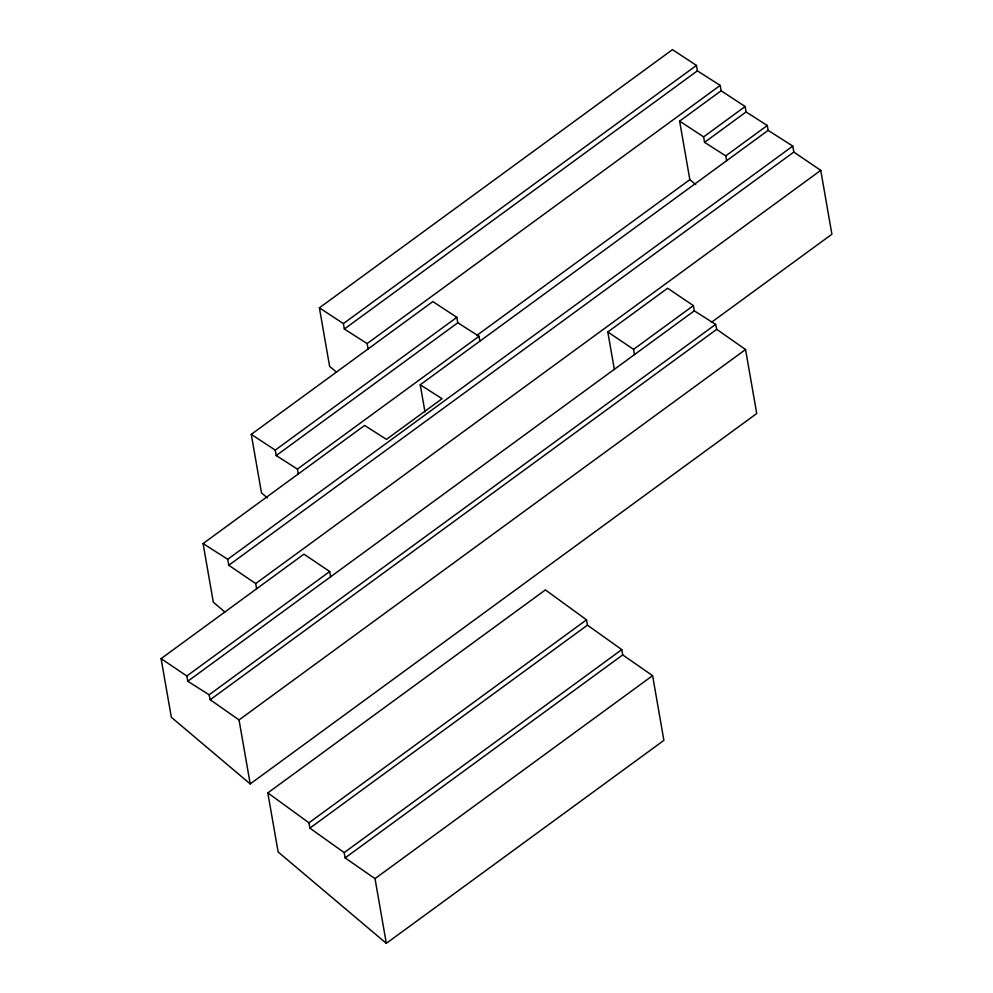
<?xml version="1.0" encoding="UTF-8"?>
<svg xmlns="http://www.w3.org/2000/svg" width="993" height="993" viewBox="0 0 993 993"><rect width="100%" height="100%" fill="white"/><g stroke="black" fill="none" stroke-linecap="round" stroke-linejoin="round"><path stroke-width="1.49" d="M336.565 372.238L329.614 366.355L319.398 307.83L672.46 49.65L696.441 65.414L697.396 70.851L720.198 85.398L721.141 90.773L745.122 106.524L746.066 111.973L767.291 125.503L768.135 130.368L792.774 146.083L793.817 152.066L820.752 170.362L831.898 234.236L711.398 322.353M368.08 348.953L367.137 343.578L344.335 329.031L343.379 323.594L696.441 65.414M344.335 329.031L697.396 70.851M367.137 343.578L720.198 85.398M267.378 497.853L261.494 492.888L251.279 434.363L432.861 301.574L456.842 317.338L457.798 322.775L479.011 336.304L479.867 341.17M695.721 184.624L689.837 179.659L679.622 121.121L721.141 90.773M298.272 473.959L297.428 469.093L276.215 455.564L275.26 450.127L456.842 317.338M726.615 160.717L725.771 155.864L704.558 142.334L703.603 136.885L745.122 106.524M276.215 455.564L457.798 322.775M704.558 142.334L746.066 111.973M476.727 335.497L689.837 179.659M297.428 469.093L479.011 336.304M725.771 155.864L767.291 125.503M224.952 612.048L213.321 602.217L203.081 543.568L364.617 425.451L386.451 439.378L442.071 398.702L420.238 384.775L768.135 130.368M256.616 588.787L255.697 583.574L228.762 565.265L227.72 559.295L792.774 146.083M228.762 565.265L793.817 152.066M255.697 583.574L820.752 170.362M614.369 369.57L607.803 331.972L667.619 288.231L693.375 305.608L694.293 310.846L715.63 324.401L716.71 329.341L745.557 349.524L756.728 413.51L250.211 783.911L171.342 717.281L161.102 658.632L303.945 554.168L329.713 571.534L330.632 576.784M250.211 783.911L239.04 719.925L210.206 699.742L209.113 694.802L187.776 681.248L186.858 675.997L329.713 571.534M634.477 354.588L633.571 349.337L693.375 305.608M187.776 681.248L694.293 310.846M209.113 694.802L715.63 324.401M210.206 699.742L716.71 329.341M239.04 719.925L745.557 349.524M267.825 792.886L545.405 589.904L586.515 619.831L587.446 625.143L621.779 649.621L622.71 654.921L652.6 675.65L663.895 740.368L386.314 943.35L278.139 851.969L267.825 792.886L308.947 822.812L309.866 828.125L344.199 852.602L345.13 857.902L375.019 878.631L386.314 943.35M308.947 822.812L586.515 619.831M309.866 828.125L587.446 625.143M344.199 852.602L621.779 649.621M345.13 857.902L622.71 654.921M375.019 878.631L652.6 675.65M203.081 543.568L227.72 559.295M679.622 121.121L703.603 136.885M319.398 307.83L343.379 323.594M251.279 434.363L275.26 450.127M607.803 331.972L633.571 349.337M161.102 658.632L186.858 675.997M420.238 384.775L424.954 411.847"/></g></svg>
